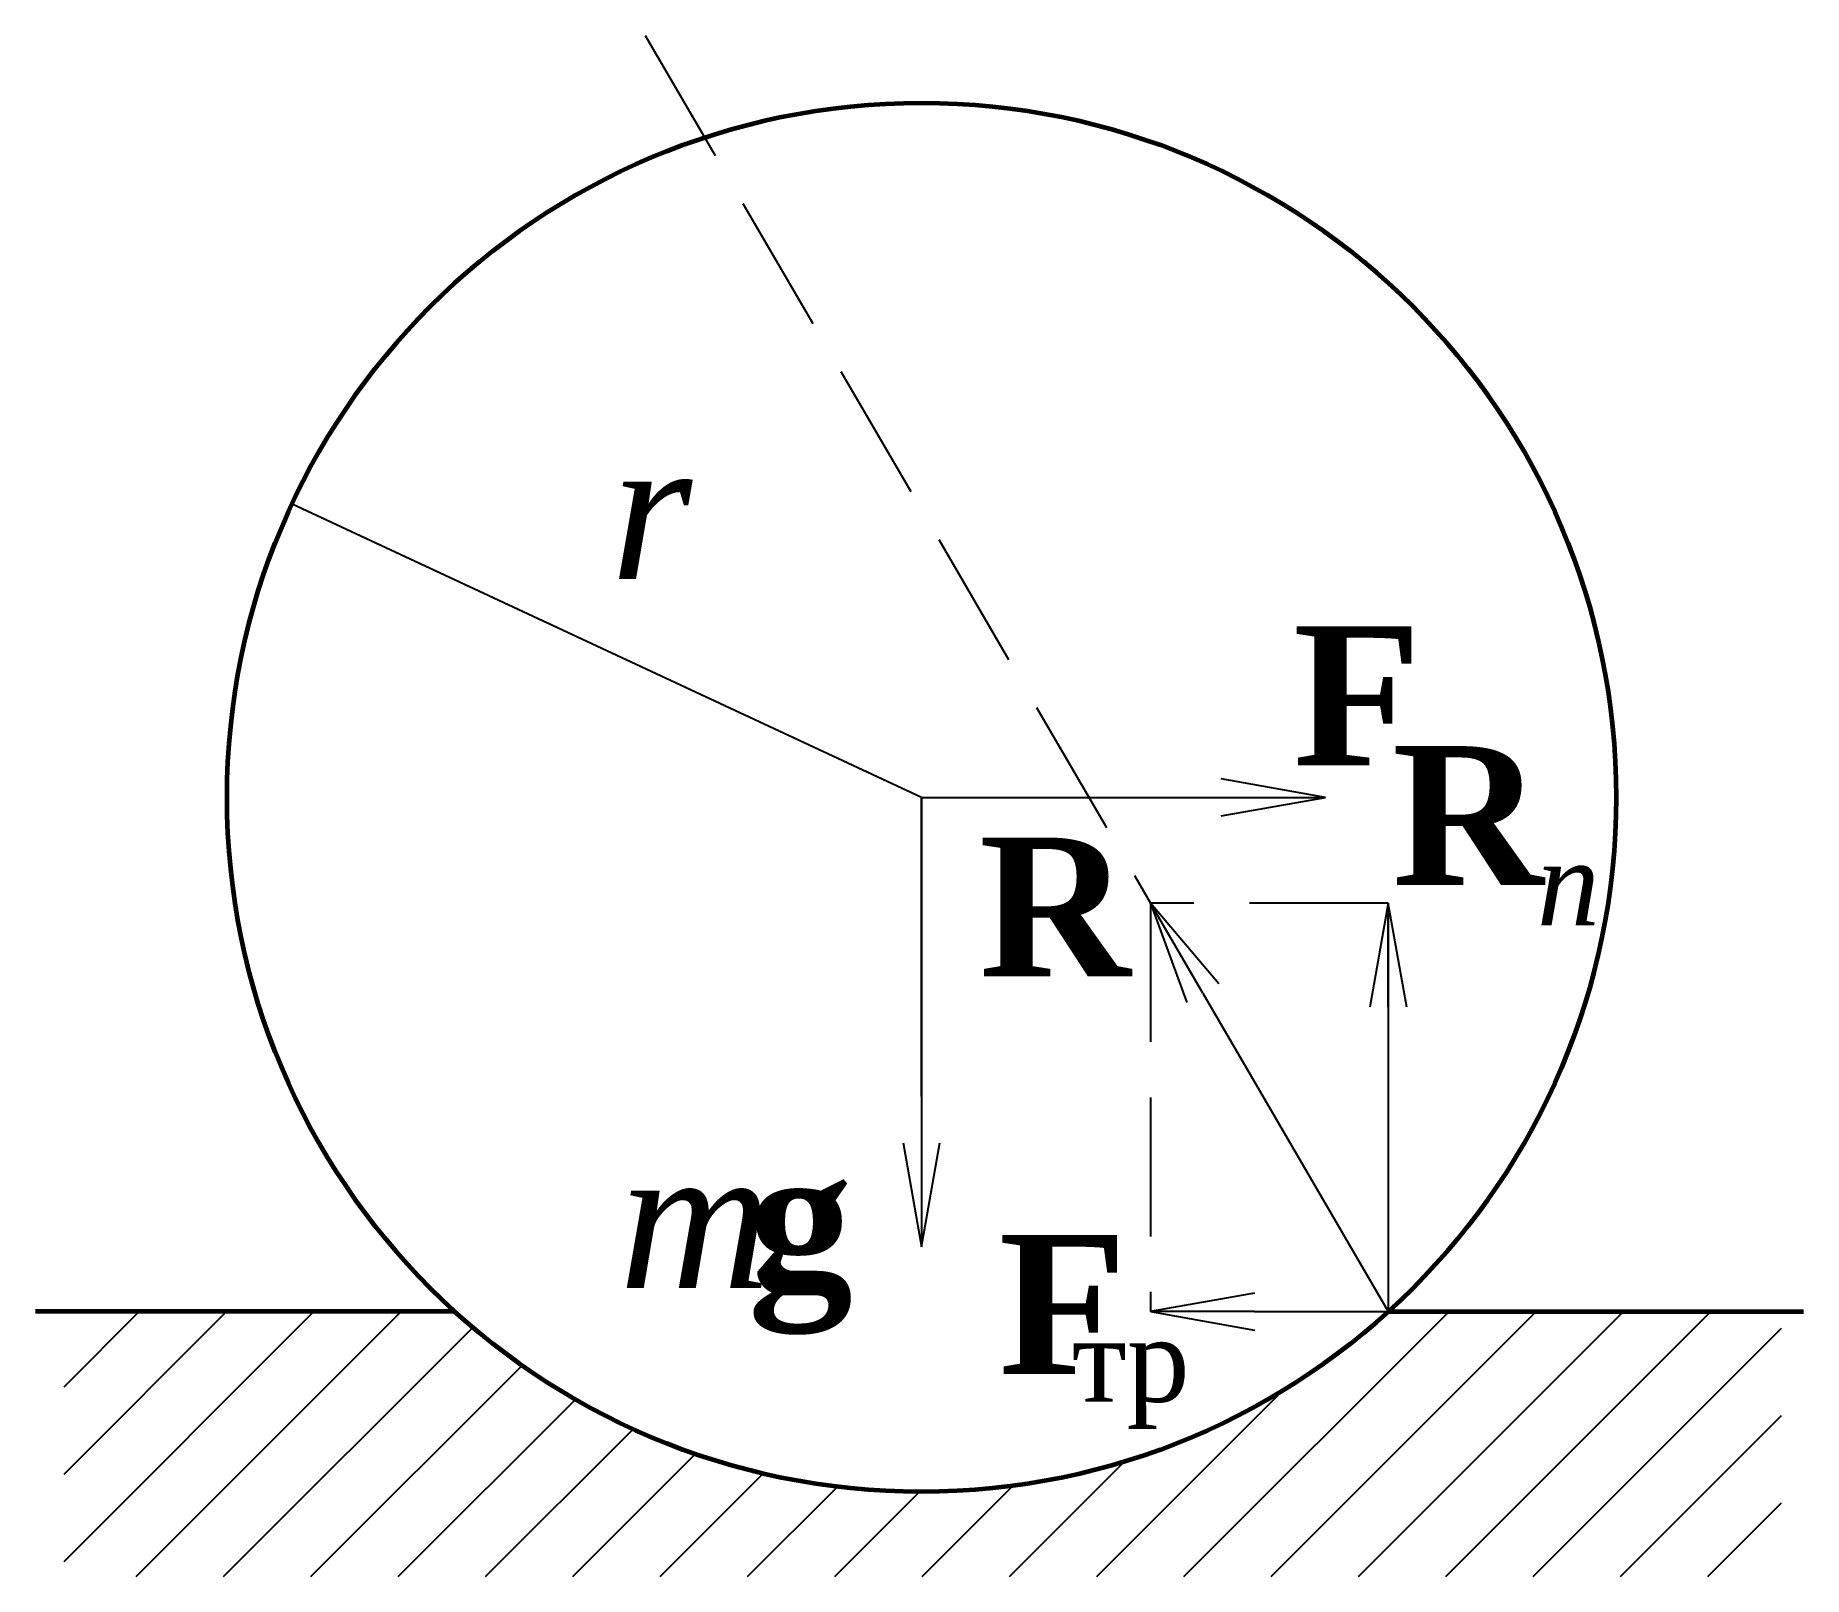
# Paper-space layout 'Чертёж' of a CAD drawing. Header units: millimetres. Extents: x 8.5 to 72.1, y 197.5 to 253.
import ezdxf

# ---------------------------------------------------------------- set-up
doc = ezdxf.new("R2010")
doc.units = ezdxf.units.MM
doc.linetypes.add('GOST2.303 4', pattern=[7, 5, -2, 0])
doc.linetypes.add('GOST2.303 5', pattern=[24, 20, -1.5, 1, -1.5])
for name, color, linetype, lineweight in [('Основные', 7, 'Continuous', 60), ('Построения', 170, 'Continuous', 0), ('Размерные', 7, 'Continuous', 25), ('Текст', 7, 'GOST2.303 5', 35), ('Тонкие', 7, 'Continuous', 25), ('Штриховки', 7, 'GOST2.303 5', 25), ('Штриховые', 7, 'GOST2.303 4', 25)]:
    doc.layers.add(name, color=color, linetype=linetype, lineweight=lineweight)
doc.layers.get('Построения').off()
doc.styles.add('таймс3', font='times.ttf', dxfattribs={"height": 3})
doc.styles.add('таймс5', font='times.ttf', dxfattribs={"height": 5})

# ---------------------------------------------------------------- blocks, each defined once
blk = doc.blocks.new('ГОСТ размерная стрелка нос')
at = {"layer": 'Размерные'}
for p, q in [((0, 0), (-2.5, 0.441)), ((-2.5, 0), (0, 0)), ((-2.5, -0.441), (0, 0))]:
    blk.add_line(p, q, dxfattribs=at)

psp = doc.layouts.new('Чертёж')

# ---------------------------------------------------------------- hatches: boundary and pattern name
at = {"layer": 'Штриховки'}
h = psp.add_hatch(dxfattribs=at)
h.set_pattern_fill('ANSI31', color=256, scale=0.7, style=0)
h.paths.add_polyline_path([(40.375, 197.546), (40.375, 200.599, -0.18636), (23.573, 207.086), (9.505, 207.086), (9.505, 197.546)])
h.paths.add_polyline_path([(40.375, 197.546), (51.615, 197.546), (51.615, 203.268, -0.117111), (40.375, 200.599)])
h.paths.add_polyline_path([(62.731, 197.546), (57.176, 207.086, -0.06777), (51.615, 203.268), (51.615, 197.546)])
h.paths.add_polyline_path([(71.333, 197.546), (71.333, 207.086), (57.176, 207.086), (62.731, 197.546)])

# ---------------------------------------------------------------- linework, layer by layer
at = {"layer": 'Основные'}
for p, q in [((23.573, 207.086), (8.473, 207.086)), ((57.176, 207.086), (72.127, 207.086))]:
    psp.add_line(p, q, dxfattribs=at)
psp.add_circle((40.375, 225.599), 25, dxfattribs=at)
at = {"layer": 'Размерные'}
for p, q in [((40.375, 225.599), (17.713, 236.156)), ((40.375, 214.83), (40.375, 225.599)), ((50.499, 218.553), (57.176, 207.086))]:
    psp.add_line(p, q, dxfattribs=at)
at = {"layer": 'Тонкие'}
for p, q in [((40.375, 225.599), (40.375, 214.83)), ((40.375, 225.599), (40.375, 209.415)), ((40.396, 225.599), (51.162, 225.599)), ((57.176, 221.793), (57.176, 207.086)), ((52.362, 207.086), (57.176, 207.086))]:
    psp.add_line(p, q, dxfattribs=at)
at = {"layer": 'Штриховые'}
for p, q in [((30.423, 253.028), (48.612, 221.793)), ((48.612, 221.793), (48.612, 207.086)), ((57.176, 221.793), (48.612, 221.793))]:
    psp.add_line(p, q, dxfattribs=at)

# ---------------------------------------------------------------- block references
at = {"layer": 'Построения', "xscale": 1.5, "yscale": 1.5, "zscale": 1.5}
psp.add_blockref('ГОСТ размерная стрелка нос', (54.914, 225.599), dxfattribs=at)
at = {"layer": 'Построения', "zscale": 1.5}
for p, xscale, yscale, rotation in [((48.612, 221.793), 1.500000000000001, 1.500000000000001, 120.2130387394276), ((57.176, 221.793), 1.5, 1.5, 90), ((40.375, 209.415), 1.5, 1.5, 270), ((48.612, 207.086), 1.5, 1.5, 180)]:
    psp.add_blockref('ГОСТ размерная стрелка нос', p, dxfattribs=dict(at, xscale=xscale, yscale=yscale, rotation=rotation))

# ---------------------------------------------------------------- texts
at = {"layer": 'Текст', "style": 'таймс3'}
psp.add_text(' тр', height=3, dxfattribs=at).set_placement((44.648, 203.842))
at = {"layer": 'Текст', "attachment_point": 1}
for s, insert, char_height, width, style in [('{\\fTimes New Roman|b0|i1|c204|p18;r}', (29.177, 238.461), 5, 4.16209, 'таймс5'), ('{\\fTimes New Roman|b0|i1|c204|p18;n}', (62.524, 223.994), 3, 1.43617, 'таймс3')]:
    psp.add_mtext(s, dxfattribs=dict(at, insert=insert, char_height=char_height, width=width, style=style))
at = {"layer": 'Текст', "lineweight": 70, "char_height": 5, "attachment_point": 1, "style": 'таймс5'}
for s, insert in [('{\\fTimes New Roman|b1|i0|c204|p18;F}', (53.747, 231.756)), ('{\\fTimes New Roman|b1|i0|c204|p18;R}', (57.312, 227.445)), ('{\\fTimes New Roman|b1|i0|c204|p18;R}', (42.443, 224.15)), ('{\\fTimes New Roman|b0|i1|c204|p18;\\T0.85;m\\fTimes New Roman|b1|i0|c204|p18;\\T0.9;g}', (29.489, 212.937)), ('{\\fTimes New Roman|b1|i0|c204|p18;F}', (43.152, 209.84))]:
    psp.add_mtext(s, dxfattribs=dict(at, insert=insert))

doc.saveas('drawing.dxf')
